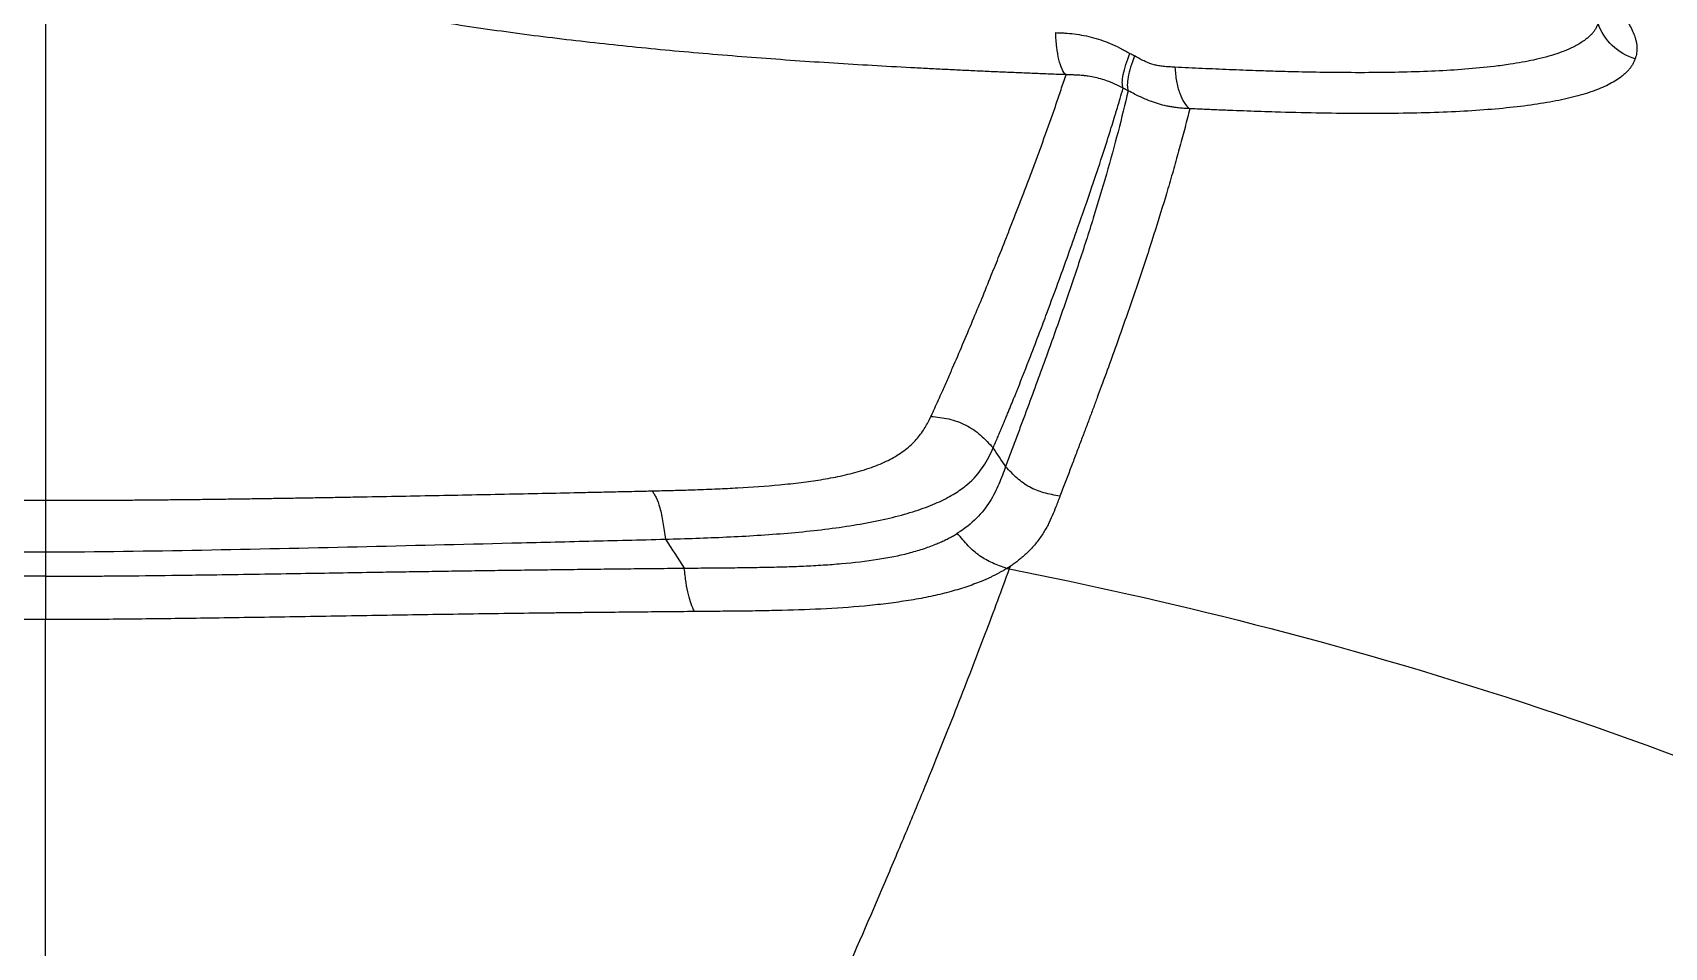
# Model space of a CAD drawing. Extents: x 0 to 84, y -21 to 126.
# Drawn here: x 43.5 to 50.96, y 63.16 to 67.34 of the extents above; entities that cross this region are included whole.
import ezdxf

# ---------------------------------------------------------------- set-up
doc = ezdxf.new("R2010")
doc.units = 0
doc.header["$MEASUREMENT"] = 0
doc.layers.add('1', color=4, linetype='Continuous')

# ---------------------------------------------------------------- blocks, each defined once
blk = doc.blocks.new('PRODIGY')
at = {"layer": '1', "color": 3, "linetype": 'Continuous', "lineweight": 25}
blk.add_line((43.5626, 64.9653), (43.5626, 64.8545), dxfattribs=at)
for points, knots in [([(43.5626, 68.5769), (43.5626, 68.4765), (43.5626, 68.3674), (43.5626, 68.1364), (43.5626, 68.0146), (43.5626, 67.7612), (43.5626, 67.6296), (43.5626, 67.4596), (43.5626, 67.4253), (43.5626, 67.3562), (43.5626, 67.3213), (43.5626, 67.216), (43.5626, 67.1448), (43.5626, 67.0009), (43.5626, 66.9281), (43.5626, 66.781), (43.5626, 66.7065), (43.5626, 66.5555), (43.5626, 66.4788), (43.5626, 66.3626), (43.5626, 66.3237), (43.5626, 66.2454), (43.5626, 66.206), (43.5626, 66.1268), (43.5626, 66.087), (43.5626, 66.0073), (43.5626, 65.9674), (43.5626, 65.8876), (43.5626, 65.8477), (43.5626, 65.7677), (43.5626, 65.7277), (43.5626, 65.6472), (43.5626, 65.6068), (43.5626, 65.526), (43.5626, 65.4856), (43.5626, 65.3642), (43.5626, 65.2833), (43.5626, 65.2014)], [0, 0, 0, 0, 0.125, 0.125, 0.25, 0.25, 0.375, 0.375, 0.40625, 0.40625, 0.4375, 0.4375, 0.5, 0.5, 0.5625, 0.5625, 0.625, 0.625, 0.6875, 0.6875, 0.71875, 0.71875, 0.75, 0.75, 0.78125, 0.78125, 0.8125, 0.8125, 0.84375, 0.84375, 0.875, 0.875, 0.90625, 0.90625, 0.9375, 0.9375, 1, 1, 1, 1]), ([(49.2357, 68.2561), (49.2362, 68.2559), (49.2371, 68.2556), (49.2389, 68.255), (49.2422, 68.2539), (49.2487, 68.2517), (49.2616, 68.2473), (49.2875, 68.2384), (49.3392, 68.2204), (49.4419, 68.1834), (49.5854, 68.1281), (49.7506, 68.0592), (49.962, 67.9641), (50.2037, 67.8422), (50.4063, 67.7219), (50.5424, 67.6286), (50.6304, 67.5605), (50.7036, 67.4948), (50.7612, 67.4322), (50.8028, 67.3729), (50.8221, 67.3305), (50.8299, 67.3027), (50.8328, 67.2878), (50.8344, 67.2733), (50.8346, 67.2591), (50.8334, 67.2452), (50.831, 67.2316), (50.8282, 67.2229), (50.8268, 67.2185)], [0, 0, 0, 0, 0.00045, 0.000901, 0.001802, 0.003606, 0.007216, 0.014449, 0.028965, 0.058194, 0.11738, 0.177746, 0.238359, 0.362125, 0.487923, 0.55132, 0.615118, 0.678981, 0.743104, 0.807154, 0.87148, 0.889823, 0.908159, 0.926496, 0.944841, 0.963201, 0.981585, 1, 1, 1, 1]), ([(48.226, 67.1456), (48.2138, 67.146), (48.1894, 67.1469), (48.1528, 67.1484), (48.1161, 67.1498), (48.0793, 67.1513), (48.0424, 67.1527), (48.0055, 67.1543), (47.9684, 67.1558), (47.9313, 67.1574), (47.8941, 67.159), (47.8568, 67.1607), (47.8194, 67.1624), (47.7819, 67.1641), (47.7444, 67.1659), (47.7067, 67.1677), (47.669, 67.1696), (47.6312, 67.1714), (47.5932, 67.1734), (47.5552, 67.1753), (47.4713, 67.1798), (47.3412, 67.187), (47.1647, 67.1977), (46.988, 67.2095), (46.7517, 67.2267), (46.4583, 67.2509), (46.1695, 67.2796), (45.9426, 67.3054), (45.714, 67.3338), (45.4287, 67.3742), (45.1004, 67.43), (44.8397, 67.4838), (44.6425, 67.5309), (44.4441, 67.5837), (44.2609, 67.6419), (44.0985, 67.705), (43.9854, 67.7565), (43.9034, 67.8014), (43.845, 67.839), (43.8051, 67.8684), (43.7701, 67.8983), (43.7401, 67.9289), (43.7156, 67.9599), (43.697, 67.9913), (43.6845, 68.0227), (43.6797, 68.048), (43.6788, 68.0669), (43.6793, 68.0795), (43.6808, 68.0921), (43.6833, 68.1045), (43.6858, 68.1128), (43.687, 68.1169)], [0, 0, 0, 0, 0.005607, 0.01121, 0.01681, 0.022407, 0.028003, 0.033597, 0.03919, 0.044784, 0.050378, 0.055974, 0.061572, 0.067173, 0.072777, 0.078386, 0.084, 0.089619, 0.095244, 0.100876, 0.106516, 0.132526, 0.158515, 0.184551, 0.210706, 0.263346, 0.315754, 0.342639, 0.369609, 0.42494, 0.483582, 0.542285, 0.574014, 0.605695, 0.673427, 0.710049, 0.746609, 0.78546, 0.805749, 0.825985, 0.847014, 0.868059, 0.889761, 0.911366, 0.933428, 0.955564, 0.964478, 0.973377, 0.982261, 0.991135, 1, 1, 1, 1]), ([(48.226, 67.1456), (48.2196, 67.1511), (48.2135, 67.1599), (48.2026, 67.1833), (48.1977, 67.1979), (48.1895, 67.2317), (48.1862, 67.2509), (48.1813, 67.2924), (48.1797, 67.3148), (48.1792, 67.3378)], [0, 0, 0, 0, 0.25, 0.25, 0.5, 0.5, 0.75, 0.75, 1, 1, 1, 1]), ([(48.1792, 67.3378), (48.1868, 67.3375), (48.2004, 67.337), (48.2285, 67.3355), (48.279, 67.331), (48.3532, 67.3166), (48.4252, 67.2909), (48.4725, 67.2677), (48.4986, 67.2538), (48.5111, 67.2469), (48.5179, 67.2432)], [0, 0, 0, 0, 0.064269, 0.115155, 0.238913, 0.493932, 0.752355, 0.880513, 0.935418, 1, 1, 1, 1]), ([(50.6576, 67.38), (50.6567, 67.3778), (50.6551, 67.3733), (50.6521, 67.3668), (50.6488, 67.3604), (50.645, 67.3541), (50.6409, 67.3479), (50.6365, 67.3419), (50.6316, 67.3359), (50.6264, 67.33), (50.6208, 67.3242), (50.6148, 67.3185), (50.6084, 67.313), (50.6017, 67.3075), (50.5847, 67.2947), (50.5463, 67.2711), (50.4722, 67.2403), (50.3716, 67.2131), (50.2714, 67.1949), (50.1667, 67.1809), (50.0133, 67.1662), (49.7742, 67.1552), (49.5443, 67.1542), (49.3738, 67.1565), (49.2873, 67.1582), (49.1842, 67.1609), (49.1042, 67.1635), (49.0335, 67.166), (48.9724, 67.1684), (48.9109, 67.171), (48.849, 67.1738), (48.7867, 67.1767), (48.7448, 67.1788), (48.7239, 67.1798)], [0, 0, 0, 0, 0.009852, 0.019703, 0.029555, 0.039406, 0.049257, 0.059108, 0.068959, 0.078809, 0.088658, 0.098507, 0.108355, 0.118203, 0.12805, 0.179296, 0.255933, 0.334744, 0.401591, 0.442601, 0.510204, 0.635792, 0.759697, 0.775242, 0.820858, 0.851193, 0.881351, 0.901354, 0.921271, 0.941097, 0.960829, 0.980465, 1, 1, 1, 1]), ([(50.8268, 67.2185), (50.7877, 67.2298), (50.7514, 67.2507), (50.6926, 67.3067), (50.6703, 67.3418), (50.6576, 67.38)], [0, 0, 0, 0, 0.5, 0.5, 1, 1, 1, 1]), ([(48.4869, 67.0842), (48.482, 67.0973), (48.4822, 67.1189), (48.493, 67.1741), (48.5035, 67.2076), (48.5179, 67.2432)], [0, 0, 0, 0, 0.5, 0.5, 1, 1, 1, 1]), ([(48.5394, 67.2312), (48.5253, 67.1958), (48.5151, 67.1623), (48.5049, 67.1072), (48.5049, 67.0855), (48.51, 67.0722)], [0, 0, 0, 0, 0.5, 0.5, 1, 1, 1, 1]), ([(48.7239, 67.1798), (48.7233, 67.1798), (48.7227, 67.1799), (48.7212, 67.1799), (48.7205, 67.18), (48.7185, 67.1801), (48.7175, 67.1801), (48.714, 67.1803), (48.7117, 67.1804), (48.7049, 67.1808), (48.7005, 67.1811), (48.6873, 67.1819), (48.6789, 67.1826), (48.663, 67.1842), (48.6555, 67.1852), (48.6413, 67.1877), (48.6347, 67.1891), (48.6152, 67.1943), (48.6025, 67.199), (48.5808, 67.2092), (48.5731, 67.213), (48.5569, 67.2216), (48.5483, 67.2263), (48.5394, 67.2312)], [0, 0, 0, 0, 0.007813, 0.007813, 0.015625, 0.015625, 0.03125, 0.03125, 0.0625, 0.0625, 0.125, 0.125, 0.25, 0.25, 0.375, 0.375, 0.5, 0.5, 0.75, 0.75, 0.875, 0.875, 1, 1, 1, 1]), ([(48.7239, 67.1798), (48.725, 67.1579), (48.7274, 67.1365), (48.7346, 67.0966), (48.7395, 67.0779), (48.7513, 67.0448), (48.7583, 67.0302), (48.7739, 67.0062), (48.7825, 66.9968), (48.7916, 66.9902)], [0, 0, 0, 0, 0.25, 0.25, 0.5, 0.5, 0.75, 0.75, 1, 1, 1, 1]), ([(50.8268, 67.2185), (50.826, 67.2161), (50.8242, 67.2114), (50.8211, 67.2044), (50.8177, 67.1976), (50.8138, 67.1908), (50.8095, 67.1842), (50.8049, 67.1776), (50.7998, 67.1712), (50.7943, 67.1648), (50.7885, 67.1586), (50.7822, 67.1524), (50.7755, 67.1464), (50.7685, 67.1405), (50.7474, 67.124), (50.706, 67.0987), (50.6323, 67.068), (50.5431, 67.0417), (50.4391, 67.0198), (50.3211, 67.002), (50.1897, 66.9882), (50.0463, 66.9781), (49.8917, 66.9715), (49.7269, 66.9682), (49.5532, 66.9677), (49.3717, 66.97), (49.225, 66.9736), (49.1181, 66.9769), (49.0539, 66.9792), (48.9891, 66.9816), (48.9238, 66.9843), (48.8581, 66.9871), (48.8138, 66.9892), (48.7916, 66.9902)], [0, 0, 0, 0, 0.009879, 0.019755, 0.029628, 0.0395, 0.049372, 0.059245, 0.069121, 0.079, 0.088884, 0.098774, 0.108671, 0.118576, 0.12849, 0.192665, 0.256698, 0.32061, 0.384384, 0.447919, 0.511209, 0.574226, 0.636749, 0.698795, 0.760468, 0.821378, 0.881765, 0.901643, 0.92145, 0.941187, 0.960856, 0.98046, 1, 1, 1, 1]), ([(47.609, 65.5845), (47.6113, 65.5895), (47.6171, 65.6019), (47.6285, 65.627), (47.643, 65.6593), (47.6624, 65.7027), (47.6841, 65.7517), (47.7157, 65.8242), (47.7546, 65.9147), (47.7989, 66.0199), (47.8426, 66.1254), (47.8831, 66.2249), (47.9241, 66.3268), (47.9583, 66.4132), (47.9883, 66.4899), (48.0124, 66.5521), (48.0366, 66.6152), (48.0608, 66.679), (48.085, 66.7437), (48.1092, 66.8091), (48.1332, 66.8752), (48.157, 66.942), (48.1805, 67.0094), (48.2037, 67.0776), (48.2185, 67.1227), (48.226, 67.1456)], [0, 0, 0, 0, 0.008218, 0.020289, 0.041488, 0.061689, 0.092579, 0.12387, 0.184471, 0.248042, 0.308124, 0.372954, 0.429475, 0.497924, 0.537476, 0.578285, 0.620288, 0.66346, 0.707829, 0.753416, 0.80024, 0.848314, 0.897639, 0.948209, 1, 1, 1, 1]), ([(48.4869, 67.0842), (48.4829, 67.0862), (48.4747, 67.0904), (48.4623, 67.0966), (48.4494, 67.1026), (48.4361, 67.1085), (48.4173, 67.1161), (48.392, 67.1249), (48.3604, 67.1332), (48.3331, 67.1382), (48.3113, 67.141), (48.2936, 67.1427), (48.2753, 67.1438), (48.257, 67.1446), (48.2408, 67.1451), (48.2307, 67.1454), (48.226, 67.1456)], [0, 0, 0, 0, 0.048049, 0.097773, 0.149168, 0.202201, 0.256814, 0.371654, 0.499621, 0.623025, 0.685295, 0.747096, 0.823412, 0.890843, 0.949599, 1, 1, 1, 1]), ([(47.8932, 65.4404), (47.8967, 65.4485), (47.9035, 65.4642), (47.9134, 65.4874), (47.9228, 65.5097), (47.9319, 65.5313), (47.9407, 65.5523), (47.9491, 65.5726), (47.9572, 65.5922), (47.965, 65.6112), (47.9725, 65.6294), (47.9797, 65.647), (47.9865, 65.6639), (47.9931, 65.6801), (47.9993, 65.6957), (48.0234, 65.7556), (48.0593, 65.847), (48.1031, 65.9614), (48.1477, 66.0801), (48.1912, 66.1983), (48.2378, 66.3274), (48.2881, 66.4687), (48.3404, 66.6195), (48.3886, 66.7642), (48.4244, 66.8758), (48.4514, 66.9631), (48.4714, 67.0302), (48.4823, 67.0683), (48.4869, 67.0842)], [0, 0, 0, 0, 0.012437, 0.024408, 0.03599, 0.047268, 0.058276, 0.068976, 0.079348, 0.089392, 0.099109, 0.108498, 0.117559, 0.126293, 0.1347, 0.142779, 0.223628, 0.285664, 0.336563, 0.428532, 0.495096, 0.571376, 0.692195, 0.785624, 0.859137, 0.919379, 0.966336, 1, 1, 1, 1]), ([(48.51, 67.0722), (48.4956, 67.0109), (48.4802, 66.9485), (48.447, 66.8213), (48.4292, 66.7565), (48.3915, 66.6248), (48.3715, 66.558), (48.3293, 66.4222), (48.3071, 66.3533), (48.2606, 66.213), (48.2362, 66.1416), (48.1853, 65.9958), (48.1587, 65.9213), (48.1033, 65.7684), (48.0744, 65.6899), (48.0369, 65.5885), (48.0293, 65.568), (48.0139, 65.5265), (48.0061, 65.5055), (47.9903, 65.4631), (47.9824, 65.4417), (47.9663, 65.3987), (47.9583, 65.3771), (47.9501, 65.3552)], [0, 0, 0, 0, 0.125, 0.125, 0.25, 0.25, 0.375, 0.375, 0.5, 0.5, 0.625, 0.625, 0.75, 0.75, 0.875, 0.875, 0.90625, 0.90625, 0.9375, 0.9375, 0.96875, 0.96875, 1, 1, 1, 1]), ([(48.7916, 66.9902), (48.788, 66.9904), (48.7806, 66.9907), (48.7695, 66.9914), (48.7581, 66.9923), (48.7466, 66.9933), (48.7349, 66.9946), (48.7212, 66.9963), (48.7049, 66.9988), (48.6799, 67.0036), (48.6483, 67.0116), (48.6156, 67.0227), (48.5916, 67.0326), (48.5675, 67.0432), (48.5414, 67.056), (48.5198, 67.0671), (48.51, 67.0722)], [0, 0, 0, 0, 0.039406, 0.078974, 0.118728, 0.158692, 0.198892, 0.239356, 0.300638, 0.365433, 0.494677, 0.624906, 0.709003, 0.753837, 0.887825, 1, 1, 1, 1]), ([(48.7916, 66.9902), (48.7881, 66.9761), (48.781, 66.9479), (48.77, 66.905), (48.7586, 66.8617), (48.7467, 66.8178), (48.7345, 66.7733), (48.7218, 66.7283), (48.7088, 66.6828), (48.6953, 66.6367), (48.6662, 66.5388), (48.6183, 66.3847), (48.5598, 66.2082), (48.5098, 66.0629), (48.4712, 65.953), (48.4303, 65.8391), (48.3958, 65.7447), (48.3688, 65.6715), (48.35, 65.6209), (48.3305, 65.5688), (48.3104, 65.5151), (48.2895, 65.4598), (48.2679, 65.4027), (48.2455, 65.3437), (48.2224, 65.2828), (48.2064, 65.2409), (48.1983, 65.2198)], [0, 0, 0, 0, 0.027037, 0.054256, 0.081659, 0.109244, 0.137014, 0.164967, 0.193103, 0.221422, 0.249923, 0.372672, 0.499751, 0.560558, 0.62242, 0.68533, 0.749301, 0.775376, 0.801895, 0.82886, 0.856275, 0.88414, 0.912452, 0.941204, 0.970388, 1, 1, 1, 1]), ([(46.3344, 65.2442), (46.3495, 65.2446), (46.3789, 65.2453), (46.4213, 65.2464), (46.4607, 65.2474), (46.4972, 65.2485), (46.5546, 65.2504), (46.6309, 65.2533), (46.7609, 65.2596), (46.8897, 65.2687), (47.0146, 65.2821), (47.108, 65.2953), (47.1823, 65.309), (47.2403, 65.3225), (47.3003, 65.3386), (47.37, 65.3625), (47.4297, 65.3912), (47.4713, 65.417), (47.5001, 65.4383), (47.5256, 65.4611), (47.5474, 65.4847), (47.5666, 65.5093), (47.5823, 65.5335), (47.5965, 65.5588), (47.6046, 65.5755), (47.609, 65.5845)], [0, 0, 0, 0, 0.022944, 0.044407, 0.064398, 0.082924, 0.099992, 0.152278, 0.20024, 0.302456, 0.357739, 0.410154, 0.467457, 0.49817, 0.528687, 0.597569, 0.668047, 0.706625, 0.746802, 0.787, 0.829871, 0.870821, 0.91513, 0.954154, 1, 1, 1, 1]), ([(47.609, 65.5845), (47.6225, 65.5832), (47.636, 65.5818), (47.6631, 65.5781), (47.6766, 65.5758), (47.7169, 65.5667), (47.7431, 65.5577), (47.7923, 65.5327), (47.815, 65.5167), (47.8461, 65.4897), (47.856, 65.4801), (47.8749, 65.4605), (47.8841, 65.4505), (47.8932, 65.4404)], [0, 0, 0, 0, 0.125, 0.125, 0.25, 0.25, 0.5, 0.5, 0.75, 0.75, 0.875, 0.875, 1, 1, 1, 1]), ([(46.3956, 65.0237), (46.4881, 65.0262), (46.5815, 65.0293), (46.7687, 65.038), (46.8624, 65.0437), (47.0005, 65.0555), (47.046, 65.06), (47.1356, 65.0703), (47.1797, 65.076), (47.2654, 65.089), (47.307, 65.0962), (47.3868, 65.1121), (47.425, 65.1208), (47.4969, 65.1397), (47.5306, 65.1499), (47.593, 65.1716), (47.6217, 65.183), (47.6736, 65.207), (47.6968, 65.2195), (47.7384, 65.2452), (47.7567, 65.2584), (47.8052, 65.2988), (47.8291, 65.3267), (47.8574, 65.3692), (47.8655, 65.3835), (47.8803, 65.412), (47.8869, 65.4262), (47.8932, 65.4404)], [0, 0, 0, 0, 0.125, 0.125, 0.25, 0.25, 0.3125, 0.3125, 0.375, 0.375, 0.4375, 0.4375, 0.5, 0.5, 0.5625, 0.5625, 0.625, 0.625, 0.6875, 0.6875, 0.75, 0.75, 0.875, 0.875, 0.9375, 0.9375, 1, 1, 1, 1]), ([(47.9501, 65.3552), (47.9453, 65.3421), (47.9403, 65.3289), (47.9301, 65.3022), (47.9249, 65.2888), (47.9077, 65.2487), (47.8944, 65.222), (47.8612, 65.1696), (47.8412, 65.1439), (47.7924, 65.095), (47.7635, 65.0717), (47.7294, 65.0504)], [0, 0, 0, 0, 0.125, 0.125, 0.25, 0.25, 0.5, 0.5, 0.75, 0.75, 1, 1, 1, 1]), ([(48.1983, 65.2198), (48.1726, 65.2246), (48.1481, 65.2293), (48.1017, 65.2425), (48.0799, 65.251), (48.0393, 65.2731), (48.0204, 65.2867), (47.9847, 65.3183), (47.9677, 65.3363), (47.9501, 65.3552)], [0, 0, 0, 0, 0.25, 0.25, 0.5, 0.5, 0.75, 0.75, 1, 1, 1, 1]), ([(40.7908, 65.2442), (40.8066, 65.2438), (40.8416, 65.243), (40.8994, 65.2417), (40.9676, 65.2402), (41.0463, 65.2385), (41.1592, 65.2361), (41.3035, 65.2331), (41.5308, 65.2284), (41.8194, 65.2226), (42.0981, 65.2174), (42.3109, 65.2137), (42.4522, 65.2113), (42.593, 65.2092), (42.7333, 65.2072), (42.8731, 65.2054), (43.0123, 65.2039), (43.1508, 65.2027), (43.2887, 65.2018), (43.4259, 65.2013), (43.5171, 65.2014), (43.5626, 65.2014)], [0, 0, 0, 0, 0.017375, 0.038508, 0.063422, 0.092143, 0.124699, 0.186865, 0.249609, 0.372144, 0.49999, 0.550978, 0.601774, 0.652366, 0.702744, 0.752898, 0.80282, 0.8525, 0.90193, 0.9511, 1, 1, 1, 1]), ([(43.5626, 65.2014), (43.5876, 65.2014), (43.6376, 65.2013), (43.7129, 65.2014), (43.7885, 65.2017), (43.8646, 65.202), (43.9411, 65.2025), (44.0179, 65.2031), (44.0951, 65.2038), (44.1727, 65.2046), (44.2506, 65.2054), (44.3289, 65.2064), (44.4076, 65.2074), (44.4865, 65.2085), (44.5659, 65.2097), (44.6455, 65.2109), (44.7254, 65.2122), (44.8057, 65.2136), (44.8862, 65.215), (45.0578, 65.218), (45.3165, 65.2228), (45.6049, 65.2286), (45.8314, 65.2333), (45.9721, 65.2362), (46.0837, 65.2386), (46.1729, 65.2406), (46.2567, 65.2424), (46.3121, 65.2437), (46.3344, 65.2442)], [0, 0, 0, 0, 0.026826, 0.0538, 0.080919, 0.108182, 0.135587, 0.163132, 0.190816, 0.218637, 0.246593, 0.274683, 0.302905, 0.331257, 0.359738, 0.388346, 0.417078, 0.445932, 0.474906, 0.503997, 0.631203, 0.754678, 0.816951, 0.877786, 0.908137, 0.939047, 0.975513, 1, 1, 1, 1]), ([(46.3344, 65.2442), (46.3375, 65.2397), (46.3407, 65.2352), (46.3469, 65.2253), (46.35, 65.2198), (46.3592, 65.201), (46.365, 65.1854), (46.3756, 65.1472), (46.3803, 65.1248), (46.3865, 65.0883), (46.3885, 65.0756), (46.3921, 65.0499), (46.3939, 65.0368), (46.3956, 65.0237)], [0, 0, 0, 0, 0.125, 0.125, 0.25, 0.25, 0.5, 0.5, 0.75, 0.75, 0.875, 0.875, 1, 1, 1, 1]), ([(43.5626, 65.2014), (43.5626, 65.1967), (43.5626, 65.192), (43.5626, 65.1815), (43.5626, 65.1757), (43.5626, 65.1559), (43.5626, 65.1392), (43.5626, 65.0984), (43.5626, 65.0743), (43.5626, 65.0349), (43.5626, 65.0213), (43.5626, 64.9935), (43.5626, 64.9794), (43.5626, 64.9653)], [0, 0, 0, 0, 0.125, 0.125, 0.25, 0.25, 0.5, 0.5, 0.75, 0.75, 0.875, 0.875, 1, 1, 1, 1]), ([(48.1983, 65.2198), (48.195, 65.211), (48.19, 65.1981), (48.18, 65.1718), (48.1678, 65.1407), (48.1527, 65.1068), (48.1386, 65.0796), (48.1225, 65.0516), (48.0996, 65.0174), (48.0728, 64.9857), (48.051, 64.9636), (48.0364, 64.95), (48.0211, 64.9368), (48.0051, 64.9239), (47.9883, 64.9115), (47.9765, 64.9035), (47.9706, 64.8995)], [0, 0, 0, 0, 0.080447, 0.119618, 0.240474, 0.363183, 0.426936, 0.48761, 0.618574, 0.740862, 0.78573, 0.829894, 0.873378, 0.916206, 0.958405, 1, 1, 1, 1]), ([(40.7296, 65.0237), (40.7882, 65.0221), (40.8464, 65.0207), (40.9628, 65.0178), (41.0211, 65.0164), (41.1963, 65.0121), (41.3135, 65.0092), (41.6656, 65.0005), (41.9014, 64.9948), (42.3742, 64.9838), (42.6113, 64.9785), (43.0863, 64.9699), (43.3242, 64.9664), (43.5626, 64.9653)], [0, 0, 0, 0, 0.0625, 0.0625, 0.125, 0.125, 0.25, 0.25, 0.5, 0.5, 0.75, 0.75, 1, 1, 1, 1]), ([(43.5626, 64.9653), (43.801, 64.9664), (44.039, 64.9699), (44.5139, 64.9785), (44.751, 64.9838), (45.2238, 64.9948), (45.4596, 65.0005), (45.8118, 65.0092), (45.9289, 65.0121), (46.1042, 65.0164), (46.1625, 65.0178), (46.2788, 65.0207), (46.337, 65.0221), (46.3956, 65.0237)], [0, 0, 0, 0, 0.25, 0.25, 0.5, 0.5, 0.75, 0.75, 0.875, 0.875, 0.9375, 0.9375, 1, 1, 1, 1]), ([(46.4816, 64.8913), (46.4989, 64.8915), (46.5323, 64.8918), (46.5804, 64.8922), (46.6244, 64.8926), (46.6843, 64.8931), (46.7582, 64.8939), (46.8494, 64.8954), (46.9381, 64.8975), (47.028, 64.9008), (47.1153, 64.9054), (47.2309, 64.914), (47.3655, 64.9294), (47.4872, 64.9536), (47.5721, 64.9784), (47.6192, 64.9956), (47.652, 65.0096), (47.6728, 65.0192), (47.6927, 65.0292), (47.7116, 65.0396), (47.7235, 65.0468), (47.7294, 65.0504)], [0, 0, 0, 0, 0.035425, 0.068157, 0.098192, 0.125528, 0.19102, 0.250553, 0.314567, 0.376869, 0.441261, 0.502979, 0.632256, 0.7524, 0.814093, 0.876197, 0.900868, 0.925562, 0.9503, 0.975106, 1, 1, 1, 1]), ([(47.956, 64.8901), (47.9332, 64.898), (47.9113, 64.9057), (47.8696, 64.9242), (47.8498, 64.9351), (47.8126, 64.9613), (47.7952, 64.9767), (47.7618, 65.0113), (47.7459, 65.0304), (47.7294, 65.0504)], [0, 0, 0, 0, 0.25, 0.25, 0.5, 0.5, 0.75, 0.75, 1, 1, 1, 1]), ([(43.5626, 64.8545), (43.3181, 64.8545), (43.0732, 64.8572), (42.5835, 64.8642), (42.3389, 64.8684), (41.8509, 64.8763), (41.6075, 64.88), (41.1233, 64.8863), (40.8824, 64.8889), (40.6436, 64.8913)], [0, 0, 0, 0, 0.25, 0.25, 0.5, 0.5, 0.75, 0.75, 1, 1, 1, 1]), ([(43.5626, 64.8545), (43.5822, 64.8545), (43.6238, 64.8545), (43.6899, 64.8547), (43.7634, 64.855), (43.8444, 64.8556), (43.9806, 64.8567), (44.1325, 64.8584), (44.385, 64.8619), (44.6723, 64.8664), (44.9564, 64.8711), (45.1504, 64.8743), (45.27, 64.8761), (45.39, 64.8779), (45.5103, 64.8797), (45.6309, 64.8814), (45.7518, 64.883), (45.8729, 64.8846), (45.9943, 64.8861), (46.1158, 64.8875), (46.2376, 64.8888), (46.3596, 64.8901), (46.4409, 64.8909), (46.4816, 64.8913)], [0, 0, 0, 0, 0.019944, 0.042421, 0.067425, 0.094956, 0.125011, 0.206429, 0.249998, 0.382805, 0.500106, 0.540887, 0.581837, 0.622955, 0.664233, 0.705664, 0.747245, 0.788975, 0.830855, 0.872891, 0.915087, 0.957454, 1, 1, 1, 1]), ([(47.9664, 64.888), (47.9491, 64.8405), (47.9312, 64.7918), (47.8943, 64.6922), (47.8752, 64.6412), (47.8159, 64.4848), (47.7738, 64.3757), (47.6831, 64.1454), (47.6344, 64.0242), (47.5548, 63.8297), (47.5271, 63.7627), (47.4691, 63.6238), (47.4388, 63.5519), (47.344, 63.3291), (47.2756, 63.1712), (47.1274, 62.8357), (47.0477, 62.658), (46.918, 62.3743), (46.8731, 62.2768), (46.7798, 62.0758), (46.7315, 61.9726), (46.6321, 61.7618), (46.581, 61.6542), (46.4766, 61.4357), (46.4232, 61.3247), (46.3145, 61.0999), (46.2591, 60.9861), (46.1465, 60.7558), (46.0892, 60.6393), (45.9154, 60.2871), (45.7966, 60.0486), (45.6172, 59.6908), (45.5572, 59.5715), (45.4371, 59.3336), (45.3771, 59.2149), (45.1972, 58.8603), (45.0777, 58.6259), (44.8397, 58.161), (44.7214, 57.9308), (44.4863, 57.4746), (44.3695, 57.2488), (44.1373, 56.8009), (44.0219, 56.5788), (43.7919, 56.137), (43.6773, 55.9173), (43.5626, 55.6979)], [0, 0, 0, 0, 0.03125, 0.03125, 0.0625, 0.0625, 0.125, 0.125, 0.1875, 0.1875, 0.21875, 0.21875, 0.25, 0.25, 0.3125, 0.3125, 0.375, 0.375, 0.40625, 0.40625, 0.4375, 0.4375, 0.46875, 0.46875, 0.5, 0.5, 0.53125, 0.53125, 0.5625, 0.5625, 0.625, 0.625, 0.65625, 0.65625, 0.6875, 0.6875, 0.75, 0.75, 0.8125, 0.8125, 0.875, 0.875, 0.9375, 0.9375, 1, 1, 1, 1]), ([(46.5286, 64.6929), (46.5233, 64.7043), (46.5181, 64.7153), (46.5087, 64.7403), (46.5044, 64.7543), (46.4967, 64.7867), (46.4933, 64.8051), (46.4872, 64.8458), (46.4844, 64.8681), (46.4816, 64.8913)], [0, 0, 0, 0, 0.25, 0.25, 0.5, 0.5, 0.75, 0.75, 1, 1, 1, 1]), ([(47.956, 64.8901), (47.9521, 64.8877), (47.9443, 64.8829), (47.9321, 64.8759), (47.9197, 64.869), (47.9069, 64.8623), (47.8938, 64.8557), (47.8804, 64.8492), (47.8667, 64.8429), (47.8527, 64.8367), (47.8212, 64.8235), (47.7691, 64.8043), (47.6919, 64.7814), (47.6082, 64.7615), (47.5198, 64.745), (47.4265, 64.7313), (47.299, 64.7168), (47.1335, 64.7049), (46.9659, 64.6988), (46.8307, 64.696), (46.7321, 64.6947), (46.6304, 64.6938), (46.5637, 64.6932), (46.5286, 64.6929)], [0, 0, 0, 0, 0.014597, 0.029114, 0.043556, 0.057927, 0.072231, 0.086472, 0.100655, 0.114784, 0.128864, 0.19375, 0.258397, 0.322431, 0.387332, 0.450031, 0.514447, 0.639374, 0.762026, 0.819609, 0.882046, 0.937818, 1, 1, 1, 1]), ([(47.9706, 64.8995), (47.9682, 64.8979), (47.9634, 64.8948), (47.9585, 64.8917), (47.956, 64.8901)], [0, 0, 0, 0, 0.5011986, 1, 1, 1, 1]), ([(43.5626, 64.8545), (43.5626, 64.8314), (43.5626, 64.8093), (43.5626, 64.7688), (43.5626, 64.7504), (43.5626, 64.718), (43.5626, 64.7039), (43.5626, 64.6788), (43.5626, 64.6677), (43.5626, 64.6562)], [0, 0, 0, 0, 0.25, 0.25, 0.5, 0.5, 0.75, 0.75, 1, 1, 1, 1]), ([(43.5626, 64.6562), (43.5386, 64.6563), (43.4904, 64.6563), (43.4177, 64.6565), (43.3445, 64.6569), (43.2706, 64.6574), (43.1962, 64.6581), (43.1211, 64.6588), (43.0455, 64.6597), (42.9693, 64.6606), (42.8925, 64.6616), (42.7178, 64.6641), (42.4437, 64.6684), (42.0715, 64.6746), (41.6996, 64.6804), (41.4114, 64.6843), (41.2058, 64.6868), (41.0818, 64.6882), (40.9589, 64.6895), (40.837, 64.6907), (40.7163, 64.6918), (40.6364, 64.6926), (40.5967, 64.6929)], [0, 0, 0, 0, 0.024101, 0.048407, 0.072917, 0.097631, 0.122547, 0.147665, 0.172983, 0.198502, 0.22422, 0.250137, 0.374022, 0.49997, 0.625187, 0.749832, 0.792222, 0.834357, 0.876219, 0.917792, 0.959057, 1, 1, 1, 1]), ([(46.5286, 64.6929), (46.5069, 64.6927), (46.4635, 64.6923), (46.3981, 64.6917), (46.3324, 64.6911), (46.2663, 64.6905), (46.1999, 64.6898), (46.1331, 64.6891), (46.066, 64.6884), (45.9986, 64.6877), (45.9309, 64.6869), (45.8629, 64.6861), (45.6949, 64.6841), (45.4257, 64.6804), (45.0538, 64.6746), (44.6816, 64.6684), (44.3818, 64.6637), (44.1565, 64.6606), (44.0047, 64.6588), (43.8552, 64.6574), (43.7081, 64.6564), (43.6108, 64.6563), (43.5626, 64.6562)], [0, 0, 0, 0, 0.022291, 0.044681, 0.067166, 0.089745, 0.112413, 0.13517, 0.158011, 0.180934, 0.203937, 0.227016, 0.250169, 0.374814, 0.500031, 0.625979, 0.749864, 0.801498, 0.852335, 0.902369, 0.951593, 1, 1, 1, 1]), ([(43.5626, 55.6979), (43.5626, 55.9159), (43.5626, 56.135), (43.5626, 56.5746), (43.5626, 56.7951), (43.5626, 57.2368), (43.5626, 57.458), (43.5626, 57.9014), (43.5626, 58.1235), (43.5626, 58.5687), (43.5626, 58.7918), (43.5626, 59.1272), (43.5626, 59.239), (43.5626, 59.463), (43.5626, 59.5751), (43.5626, 59.9112), (43.5626, 60.1348), (43.5626, 60.5766), (43.5626, 60.7948), (43.5626, 61.2216), (43.5626, 61.4301), (43.5626, 61.8339), (43.5626, 62.0293), (43.5626, 62.4022), (43.5626, 62.5797), (43.5626, 62.9154), (43.5626, 63.0738), (43.5626, 63.3725), (43.5626, 63.5129), (43.5626, 63.7777), (43.5626, 63.9022), (43.5626, 64.1377), (43.5626, 64.2487), (43.5626, 64.46), (43.5626, 64.5603), (43.5626, 64.6562)], [0, 0, 0, 0, 0.0625, 0.0625, 0.125, 0.125, 0.1875, 0.1875, 0.25, 0.25, 0.3125, 0.3125, 0.34375, 0.34375, 0.375, 0.375, 0.4375, 0.4375, 0.5, 0.5, 0.5625, 0.5625, 0.625, 0.625, 0.6875, 0.6875, 0.75, 0.75, 0.8125, 0.8125, 0.875, 0.875, 0.9375, 0.9375, 1, 1, 1, 1])]:
    blk.add_open_spline(points, degree=3, knots=knots, dxfattribs=at)
for points in [[(48.5179, 67.2432), (48.5251, 67.2392), (48.5322, 67.2352), (48.5394, 67.2312)], [(48.51, 67.0722), (48.5023, 67.0762), (48.4946, 67.0802), (48.4869, 67.0842)], [(47.9501, 65.3552), (47.9311, 65.3837), (47.9122, 65.412), (47.8932, 65.4404)], [(46.3956, 65.0237), (46.4242, 64.9797), (46.4527, 64.9357), (46.4816, 64.8913)], [(47.956, 64.8901), (47.9595, 64.8894), (47.9629, 64.8887), (47.9664, 64.888)], [(47.9706, 64.8995), (47.9692, 64.8957), (47.9678, 64.8918), (47.9664, 64.888)], [(47.9664, 64.888), (49.3797, 64.6086), (51.1439, 64.1143), (52.9861, 63.1589)]]:
    blk.add_open_spline(points, degree=3, dxfattribs=at)

msp = doc.modelspace()

# ---------------------------------------------------------------- block references
at = {"layer": '1'}
msp.add_blockref('PRODIGY', (0, 0), dxfattribs=at)

doc.saveas('drawing.dxf')
